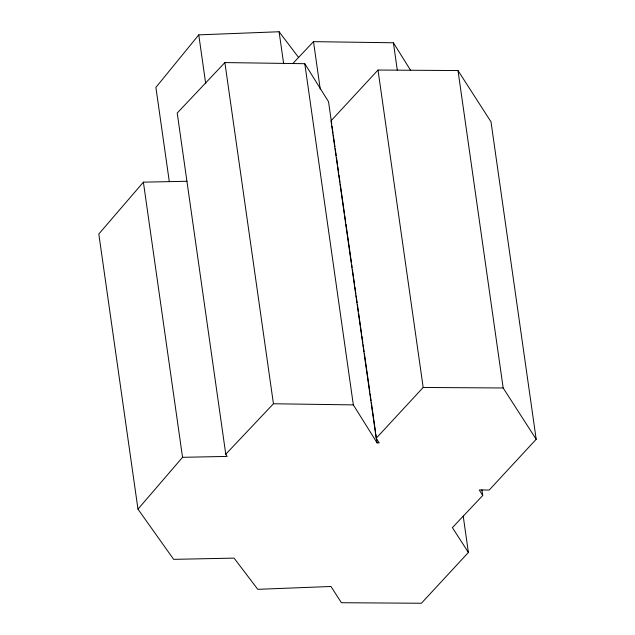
<?xml version="1.0" encoding="UTF-8"?>
<svg xmlns="http://www.w3.org/2000/svg" width="635" height="635" viewBox="0 0 635 635"><rect width="100%" height="100%" fill="white"/><g stroke="black" fill="none" stroke-linecap="round" stroke-linejoin="round"><path stroke-width="0.95" d="M298.68 57.571L279.098 31.75L198.763 34.869L155.892 87.4L169.283 181.467M186.992 181.269L143.391 182.158L98.814 233.99L137.978 509.151L173.641 559.348L234.093 558.117L257.762 589.328L330.962 586.478L341.408 602.726L421.394 603.25L468.392 552.482L463.225 516.152M137.978 509.151L182.547 457.319L227.139 456.414L225.774 454.223L177.221 113.038L224.877 62.571L304.784 63.698L328.533 101.695L331.74 124.246M468.392 552.482L452.406 527.621L482.735 495.506L479.282 489.982L489.204 490.045L536.186 439.269L491.006 121.833L458.002 70.548L378.008 70.033L331.026 120.809L376.198 438.245L379.206 442.912L377.087 442.889L353.338 404.892L304.784 63.698M376.198 438.245L423.18 387.469L503.174 387.977L536.186 439.269M292.664 63.706L313.499 41.648L393.398 42.775L410.67 70.414M225.774 454.223L273.439 403.765L353.338 404.892M458.002 70.548L503.174 387.977M481.894 489.625L482.735 495.506M393.398 42.775L397.28 70.033M378.008 70.033L423.18 387.469M332.018 126.206L332.994 133.064M333.272 135.025L334.947 146.796M335.232 148.757L336.209 155.615M336.486 157.575L337.463 164.441M337.741 166.402L338.717 173.268M338.995 175.228L339.971 182.086M340.249 184.047L344.44 213.463M344.718 215.424L345.694 222.29M345.972 224.25L351.417 262.485M351.695 264.446L352.115 267.383M352.393 269.351L353.37 276.209M353.647 278.17L354.624 285.036M354.901 286.996L355.878 293.862M356.156 295.823L357.132 302.681M357.418 304.641L358.394 311.507M358.672 313.468L360.347 325.231M360.624 327.192L361.601 334.058M361.879 336.018L362.855 342.884M363.133 344.845L364.109 351.703M364.395 353.663L369.832 391.898M370.11 393.867L371.086 400.725M371.372 402.685L375.555 432.102M375.833 434.062L377.087 442.889M313.499 41.648L320.238 89.027M279.098 31.75L283.654 63.746M224.877 62.571L273.439 403.765M198.763 34.869L205.716 83.701M143.391 182.158L182.547 457.319"/></g></svg>
